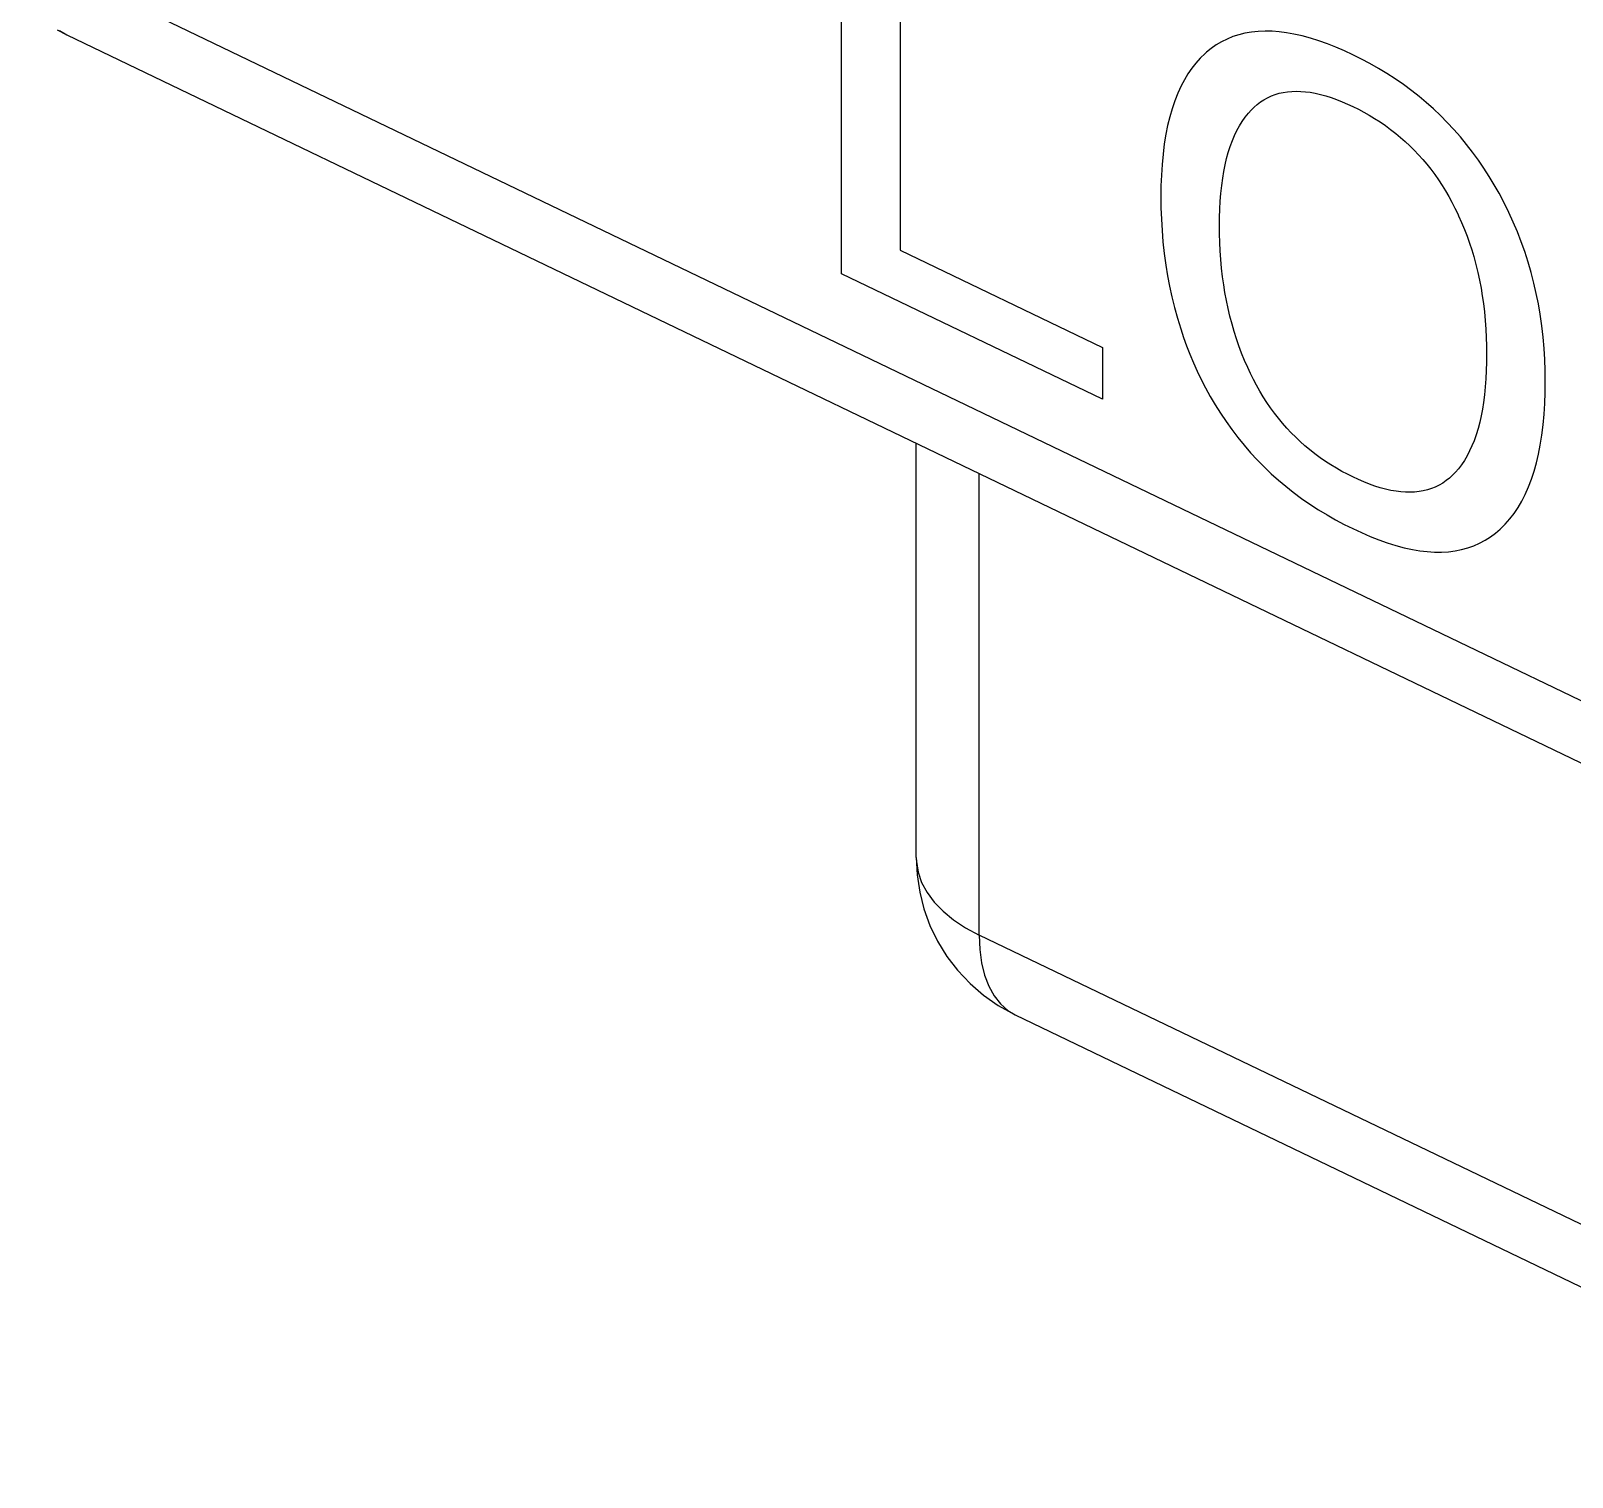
# Model space of a CAD drawing. Extents: x 0 to 420, y 0 to 297.
# Drawn here: x 151.24 to 160.08, y 134.06 to 142.36 of the extents above; entities that cross this region are included whole.
import ezdxf

# ---------------------------------------------------------------- set-up
doc = ezdxf.new("R2010")
doc.units = 0
doc.header["$LTSCALE"] = 23.1
doc.layers.add('40000_ISO', color=7, linetype='CONTINUOUS')

msp = doc.modelspace()

# ---------------------------------------------------------------- linework, layer by layer
at = {"layer": '40000_ISO', "color": 7, "linetype": 'CONTINUOUS'}
for p, q in [((155.8885, 140.9628), (155.8885, 143.5756)), ((156.2249, 143.4139), (156.2249, 141.0974)), ((151.239, 142.7894), (204.6505, 117.1157)), ((151.3906, 142.3604), (151.4457, 142.3318)), ((151.4034, 142.357), (151.4456, 142.3318)), ((151.4456, 142.3318), (204.8571, 116.6581)), ((158.1674, 142.3333), (158.1331, 142.3221)), ((158.2029, 142.3421), (158.1674, 142.3333)), ((158.2402, 142.3485), (158.2029, 142.3421)), ((158.2786, 142.3525), (158.2402, 142.3485)), ((158.318, 142.3539), (158.2786, 142.3525)), ((158.3582, 142.353), (158.318, 142.3539)), ((158.3992, 142.3499), (158.3582, 142.353)), ((158.4408, 142.3446), (158.3992, 142.3499)), ((158.4829, 142.3371), (158.4408, 142.3446)), ((158.5304, 142.3265), (158.4829, 142.3371)), ((158.0092, 142.2545), (157.9817, 142.2324)), ((158.0381, 142.2746), (158.0092, 142.2545)), ((158.0684, 142.2926), (158.0381, 142.2746)), ((158.1001, 142.3085), (158.0684, 142.2926)), ((158.1331, 142.3221), (158.1001, 142.3085)), ((158.5784, 142.3134), (158.5304, 142.3265)), ((158.6267, 142.2981), (158.5784, 142.3134)), ((158.6752, 142.2807), (158.6267, 142.2981)), ((158.724, 142.2614), (158.6752, 142.2807)), ((158.7729, 142.2402), (158.724, 142.2614)), ((157.9213, 142.1709), (157.8976, 142.1408)), ((157.9466, 142.1991), (157.9213, 142.1709)), ((157.9737, 142.2253), (157.9466, 142.1991)), ((157.9817, 142.2324), (157.9737, 142.2253)), ((158.8218, 142.2175), (158.7729, 142.2402)), ((158.8705, 142.1932), (158.8218, 142.2175)), ((158.9192, 142.1674), (158.8705, 142.1932)), ((158.9677, 142.14), (158.9192, 142.1674)), ((157.8552, 142.0751), (157.8365, 142.0399)), ((157.8756, 142.1088), (157.8552, 142.0751)), ((157.8976, 142.1408), (157.8756, 142.1088)), ((159.016, 142.1108), (158.9677, 142.14)), ((159.064, 142.0798), (159.016, 142.1108)), ((159.1117, 142.0469), (159.064, 142.0798)), ((157.8171, 141.9979), (157.7998, 141.9541)), ((157.8365, 142.0399), (157.8171, 141.9979)), ((158.3325, 141.9719), (158.354, 141.9819)), ((158.354, 141.9819), (158.3764, 141.9904)), ((158.3764, 141.9904), (158.3991, 141.9972)), ((158.3991, 141.9972), (158.4227, 142.0024)), ((158.4227, 142.0024), (158.4469, 142.0061)), ((158.4469, 142.0061), (158.4717, 142.0083)), ((158.4717, 142.0083), (158.4972, 142.0091)), ((158.4972, 142.0091), (158.5231, 142.0085)), ((158.5231, 142.0085), (158.5495, 142.0064)), ((158.5495, 142.0064), (158.5763, 142.003)), ((158.5763, 142.003), (158.6062, 141.9976)), ((158.6062, 141.9976), (158.6364, 141.9907)), ((158.6364, 141.9907), (158.6669, 141.9823)), ((158.6669, 141.9823), (158.6976, 141.9725)), ((159.159, 142.012), (159.1117, 142.0469)), ((159.201, 141.9789), (159.159, 142.012)), ((159.2426, 141.9442), (159.201, 141.9789)), ((157.7845, 141.9086), (157.771, 141.8616)), ((157.7998, 141.9541), (157.7845, 141.9086)), ((158.2223, 141.8835), (158.2384, 141.9012)), ((158.2384, 141.9012), (158.2554, 141.9178)), ((158.2554, 141.9178), (158.2733, 141.9332)), ((158.2733, 141.9332), (158.2922, 141.9475)), ((158.2922, 141.9475), (158.3119, 141.9604)), ((158.3119, 141.9604), (158.3325, 141.9719)), ((158.6976, 141.9725), (158.7285, 141.9614)), ((158.7285, 141.9614), (158.7595, 141.9491)), ((158.7595, 141.9491), (158.7906, 141.9357)), ((158.7906, 141.9357), (158.8218, 141.9212)), ((158.8218, 141.9212), (158.8531, 141.9057)), ((158.8531, 141.9057), (158.8844, 141.8891)), ((158.8844, 141.8891), (158.9155, 141.8716)), ((159.2835, 141.9078), (159.2426, 141.9442)), ((159.3236, 141.87), (159.2835, 141.9078)), ((157.7593, 141.8134), (157.7494, 141.7639)), ((157.771, 141.8616), (157.7593, 141.8134)), ((158.156, 141.7834), (158.1707, 141.8104)), ((158.1707, 141.8104), (158.1866, 141.8361)), ((158.1866, 141.8361), (158.2038, 141.8605)), ((158.2038, 141.8605), (158.2223, 141.8835)), ((158.9155, 141.8716), (158.9465, 141.8529)), ((158.9465, 141.8529), (158.9774, 141.8331)), ((158.9774, 141.8331), (159.008, 141.8121)), ((159.008, 141.8121), (159.0383, 141.7899)), ((159.3629, 141.8306), (159.3236, 141.87)), ((159.4012, 141.7897), (159.3629, 141.8306)), ((157.7494, 141.7639), (157.74, 141.7066)), ((158.118, 141.6928), (158.1303, 141.7263)), ((158.1303, 141.7263), (158.1426, 141.7554)), ((158.1426, 141.7554), (158.156, 141.7834)), ((159.0383, 141.7899), (159.0683, 141.7665)), ((159.0683, 141.7665), (159.0952, 141.7442)), ((159.0952, 141.7442), (159.1216, 141.7208)), ((159.1216, 141.7208), (159.1476, 141.6965)), ((159.4384, 141.7474), (159.4012, 141.7897)), ((159.474, 141.7043), (159.4384, 141.7474)), ((157.7327, 141.6482), (157.7271, 141.5886)), ((157.74, 141.7066), (157.7327, 141.6482)), ((158.0973, 141.6229), (158.107, 141.6584)), ((158.107, 141.6584), (158.118, 141.6928)), ((159.1476, 141.6965), (159.1732, 141.6712)), ((159.1732, 141.6712), (159.1981, 141.645)), ((159.1981, 141.645), (159.2224, 141.618)), ((159.5083, 141.6599), (159.474, 141.7043)), ((159.5414, 141.6144), (159.5083, 141.6599)), ((157.7271, 141.5886), (157.7233, 141.528)), ((158.0751, 141.5114), (158.0814, 141.5493)), ((158.0814, 141.5493), (158.0887, 141.5865)), ((158.0887, 141.5865), (158.0973, 141.6229)), ((159.2224, 141.618), (159.246, 141.5901)), ((159.246, 141.5901), (159.2688, 141.5615)), ((159.2688, 141.5615), (159.2912, 141.5315)), ((159.5731, 141.5679), (159.5414, 141.6144)), ((159.6035, 141.5205), (159.5731, 141.5679)), ((157.7211, 141.4666), (157.7203, 141.4044)), ((157.7233, 141.528), (157.7211, 141.4666)), ((158.0645, 141.4231), (158.0692, 141.4677)), ((158.0692, 141.4677), (158.0751, 141.5114)), ((159.2912, 141.5315), (159.3127, 141.5007)), ((159.3127, 141.5007), (159.3334, 141.4694)), ((159.3334, 141.4694), (159.3531, 141.4375)), ((159.6325, 141.4724), (159.6035, 141.5205)), ((159.6602, 141.4238), (159.6325, 141.4724)), ((157.7203, 141.4044), (157.721, 141.3405)), ((158.0586, 141.3322), (158.061, 141.378)), ((158.061, 141.378), (158.0645, 141.4231)), ((159.3531, 141.4375), (159.372, 141.4052)), ((159.372, 141.4052), (159.3899, 141.3725)), ((159.3899, 141.3725), (159.407, 141.3395)), ((159.6892, 141.369), (159.6602, 141.4238)), ((159.7165, 141.3137), (159.6892, 141.369)), ((157.721, 141.3405), (157.7231, 141.276)), ((157.7231, 141.276), (157.7269, 141.2108)), ((158.0567, 141.239), (158.0572, 141.2858)), ((158.0572, 141.2858), (158.0586, 141.3322)), ((159.407, 141.3395), (159.4231, 141.3062)), ((159.4231, 141.3062), (159.4282, 141.2953)), ((159.4282, 141.2953), (159.4456, 141.2563)), ((159.7419, 141.2581), (159.7165, 141.3137)), ((157.7269, 141.2108), (157.7323, 141.1449)), ((158.0571, 141.191), (158.0567, 141.239)), ((158.0585, 141.1425), (158.0571, 141.191)), ((159.4456, 141.2563), (159.4618, 141.2172)), ((159.4618, 141.2172), (159.4768, 141.178)), ((159.7655, 141.2022), (159.7419, 141.2581)), ((159.7873, 141.1462), (159.7655, 141.2022)), ((156.2249, 141.0974), (157.3857, 140.5394)), ((157.7323, 141.1449), (157.7396, 141.0783)), ((158.0608, 141.0937), (158.0585, 141.1425)), ((158.0643, 141.0443), (158.0608, 141.0937)), ((159.4768, 141.178), (159.4906, 141.1388)), ((159.4906, 141.1388), (159.5034, 141.0997)), ((159.5034, 141.0997), (159.5151, 141.0606)), ((159.8073, 141.0901), (159.7873, 141.1462)), ((157.7396, 141.0783), (157.7488, 141.0111)), ((157.7488, 141.0111), (157.7586, 140.9512)), ((158.0689, 140.9946), (158.0643, 141.0443)), ((159.5151, 141.0606), (159.5274, 141.0153)), ((159.5274, 141.0153), (159.5384, 140.9703)), ((159.8269, 141.0295), (159.8073, 141.0901)), ((159.8444, 140.9691), (159.8269, 141.0295)), ((157.3857, 140.2431), (155.8885, 140.9628)), ((157.7586, 140.9512), (157.77, 140.8908)), ((158.0747, 140.9444), (158.0689, 140.9946)), ((158.0809, 140.8998), (158.0747, 140.9444)), ((159.5384, 140.9703), (159.5481, 140.9255)), ((159.5481, 140.9255), (159.5566, 140.8809)), ((159.86, 140.9089), (159.8444, 140.9691)), ((157.77, 140.8908), (157.7832, 140.8301)), ((157.7832, 140.8301), (157.7983, 140.769)), ((158.0881, 140.8549), (158.0809, 140.8998)), ((158.0964, 140.8098), (158.0881, 140.8549)), ((159.5566, 140.8809), (159.564, 140.8367)), ((159.564, 140.8367), (159.5703, 140.7927)), ((159.8737, 140.849), (159.86, 140.9089)), ((159.8855, 140.7894), (159.8737, 140.849)), ((157.7983, 140.769), (157.8152, 140.7076)), ((158.1059, 140.7643), (158.0964, 140.8098)), ((158.1167, 140.7186), (158.1059, 140.7643)), ((159.5703, 140.7927), (159.5762, 140.7433)), ((159.5762, 140.7433), (159.5809, 140.6943)), ((159.8956, 140.7304), (159.8855, 140.7894)), ((157.8152, 140.7076), (157.8342, 140.646)), ((158.1287, 140.6727), (158.1167, 140.7186)), ((158.1407, 140.6314), (158.1287, 140.6727)), ((159.5809, 140.6943), (159.5844, 140.6457)), ((159.9051, 140.6644), (159.8956, 140.7304)), ((159.9125, 140.5991), (159.9051, 140.6644)), ((157.8342, 140.646), (157.8505, 140.5976)), ((157.8505, 140.5976), (157.8681, 140.5492)), ((158.1539, 140.5899), (158.1407, 140.6314)), ((158.1682, 140.5484), (158.1539, 140.5899)), ((159.5844, 140.6457), (159.5868, 140.5976)), ((159.5868, 140.5976), (159.5882, 140.5499)), ((159.9181, 140.5345), (159.9125, 140.5991)), ((157.3857, 140.5394), (157.3857, 140.2431)), ((157.8681, 140.5492), (157.8871, 140.5008)), ((157.8871, 140.5008), (157.9074, 140.4525)), ((158.1838, 140.5069), (158.1682, 140.5484)), ((158.2006, 140.4655), (158.1838, 140.5069)), ((159.5882, 140.5499), (159.5887, 140.5026)), ((159.5887, 140.5026), (159.5883, 140.4549)), ((159.922, 140.4706), (159.9181, 140.5345)), ((157.9074, 140.4525), (157.929, 140.4044)), ((157.929, 140.4044), (157.9521, 140.3566)), ((158.2188, 140.4241), (158.2006, 140.4655)), ((158.2347, 140.3902), (158.2188, 140.4241)), ((158.2516, 140.3565), (158.2347, 140.3902)), ((159.5869, 140.4076), (159.5846, 140.3608)), ((159.5883, 140.4549), (159.5869, 140.4076)), ((159.9243, 140.4073), (159.922, 140.4706)), ((159.9251, 140.3446), (159.9243, 140.4073)), ((157.9521, 140.3566), (157.9765, 140.3091)), ((157.9765, 140.3091), (158.0037, 140.2596)), ((158.2694, 140.3231), (158.2516, 140.3565)), ((158.2882, 140.29), (158.2694, 140.3231)), ((159.5811, 140.3147), (159.5765, 140.2692)), ((159.5846, 140.3608), (159.5811, 140.3147)), ((159.9244, 140.2814), (159.9251, 140.3446)), ((158.0037, 140.2596), (158.0325, 140.2107)), ((158.0325, 140.2107), (158.0627, 140.1625)), ((158.3079, 140.2574), (158.2882, 140.29)), ((158.3285, 140.2253), (158.3079, 140.2574)), ((158.35, 140.1938), (158.3285, 140.2253)), ((159.5707, 140.2245), (159.5645, 140.1858)), ((159.5765, 140.2692), (159.5707, 140.2245)), ((159.9185, 140.1574), (159.9223, 140.219)), ((159.9223, 140.219), (159.9244, 140.2814)), ((158.0627, 140.1625), (158.0943, 140.1152)), ((158.3725, 140.163), (158.35, 140.1938)), ((158.3953, 140.1338), (158.3725, 140.163)), ((158.4189, 140.1054), (158.3953, 140.1338)), ((159.5573, 140.1479), (159.549, 140.1107)), ((159.5645, 140.1858), (159.5573, 140.1479)), ((159.913, 140.0968), (159.9185, 140.1574)), ((158.0943, 140.1152), (158.1274, 140.0688)), ((158.1274, 140.0688), (158.1618, 140.0236)), ((158.4432, 140.0778), (158.4189, 140.1054)), ((158.4682, 140.0511), (158.4432, 140.0778)), ((158.4938, 140.0254), (158.4682, 140.0511)), ((159.5287, 140.0391), (159.5167, 140.0048)), ((159.5395, 140.0744), (159.5287, 140.0391)), ((159.549, 140.1107), (159.5395, 140.0744)), ((159.8964, 139.979), (159.9057, 140.0373)), ((159.9057, 140.0373), (159.913, 140.0968)), ((156.3175, 137.6147), (156.3175, 139.99)), ((158.1618, 140.0236), (158.1975, 139.9796)), ((158.1975, 139.9796), (158.2349, 139.9366)), ((158.5199, 140.0006), (158.4938, 140.0254)), ((158.5466, 139.9768), (158.5199, 140.0006)), ((158.5736, 139.954), (158.5466, 139.9768)), ((158.6037, 139.9302), (158.5736, 139.954)), ((159.4915, 139.9464), (159.4772, 139.9188)), ((159.5047, 139.9751), (159.4915, 139.9464)), ((159.5167, 140.0048), (159.5047, 139.9751)), ((159.8866, 139.9286), (159.8964, 139.979)), ((158.2349, 139.9366), (158.2734, 139.8949)), ((158.2734, 139.8949), (158.313, 139.8548)), ((158.6343, 139.9076), (158.6037, 139.9302)), ((158.6651, 139.8863), (158.6343, 139.9076)), ((158.6961, 139.8663), (158.6651, 139.8863)), ((158.7274, 139.8474), (158.6961, 139.8663)), ((159.4448, 139.8673), (159.4266, 139.8435)), ((159.4616, 139.8924), (159.4448, 139.8673)), ((159.4772, 139.9188), (159.4616, 139.8924)), ((159.8618, 139.8314), (159.875, 139.8793)), ((159.875, 139.8793), (159.8866, 139.9286)), ((156.6777, 137.171), (156.6777, 139.8169)), ((158.313, 139.8548), (158.3535, 139.8162)), ((158.3535, 139.8162), (158.3948, 139.7793)), ((158.3948, 139.7793), (158.4368, 139.7439)), ((158.7588, 139.8296), (158.7274, 139.8474)), ((158.7903, 139.8129), (158.7588, 139.8296)), ((158.8218, 139.7972), (158.7903, 139.8129)), ((158.8534, 139.7826), (158.8218, 139.7972)), ((158.8849, 139.769), (158.8534, 139.7826)), ((158.9163, 139.7566), (158.8849, 139.769)), ((159.3567, 139.7763), (159.3369, 139.7627)), ((159.3756, 139.7913), (159.3567, 139.7763)), ((159.3935, 139.8076), (159.3756, 139.7913)), ((159.4105, 139.825), (159.3935, 139.8076)), ((159.4266, 139.8435), (159.4105, 139.825)), ((159.8295, 139.74), (159.8466, 139.7849)), ((159.8466, 139.7849), (159.8618, 139.8314)), ((158.4368, 139.7439), (158.4792, 139.7103)), ((158.4792, 139.7103), (158.5272, 139.6746)), ((158.9476, 139.7454), (158.9163, 139.7566)), ((158.9787, 139.7356), (158.9476, 139.7454)), ((159.0095, 139.7273), (158.9787, 139.7356)), ((159.0401, 139.7204), (159.0095, 139.7273)), ((159.0703, 139.7152), (159.0401, 139.7204)), ((159.0973, 139.712), (159.0703, 139.7152)), ((159.124, 139.7102), (159.0973, 139.712)), ((159.1502, 139.7099), (159.124, 139.7102)), ((159.1759, 139.711), (159.1502, 139.7099)), ((159.201, 139.7136), (159.1759, 139.711)), ((159.2254, 139.7178), (159.201, 139.7136)), ((159.249, 139.7234), (159.2254, 139.7178)), ((159.2719, 139.7307), (159.249, 139.7234)), ((159.2945, 139.7398), (159.2719, 139.7307)), ((159.3162, 139.7505), (159.2945, 139.7398)), ((159.3369, 139.7627), (159.3162, 139.7505)), ((159.7911, 139.6591), (159.8104, 139.6969)), ((159.8104, 139.6969), (159.8295, 139.74)), ((158.5272, 139.6746), (158.5757, 139.641)), ((158.5757, 139.641), (158.6245, 139.6094)), ((158.6245, 139.6094), (158.6735, 139.5797)), ((159.747, 139.5888), (159.7699, 139.623)), ((159.7699, 139.623), (159.7911, 139.6591)), ((158.6735, 139.5797), (158.7228, 139.5517)), ((158.7228, 139.5517), (158.7723, 139.5255)), ((158.7723, 139.5255), (158.8218, 139.501)), ((159.6671, 139.4983), (159.6956, 139.5263)), ((159.6956, 139.5263), (159.7222, 139.5565)), ((159.7222, 139.5565), (159.747, 139.5888)), ((158.8218, 139.501), (158.8712, 139.478)), ((158.8712, 139.478), (158.9206, 139.4568)), ((158.9206, 139.4568), (158.9698, 139.4374)), ((158.9698, 139.4374), (159.0187, 139.42)), ((159.0187, 139.42), (159.0674, 139.4048)), ((159.5156, 139.4027), (159.5488, 139.4174)), ((159.5488, 139.4174), (159.5805, 139.4344)), ((159.5805, 139.4344), (159.6109, 139.4536)), ((159.6109, 139.4536), (159.6397, 139.475)), ((159.6397, 139.475), (159.6671, 139.4983)), ((159.0674, 139.4048), (159.1157, 139.3919)), ((159.1157, 139.3919), (159.1636, 139.3815)), ((159.1636, 139.3815), (159.2061, 139.3744)), ((159.2061, 139.3744), (159.2481, 139.3695)), ((159.2481, 139.3695), (159.2894, 139.3669)), ((159.2894, 139.3669), (159.3299, 139.3666)), ((159.3299, 139.3666), (159.3695, 139.3687)), ((159.3695, 139.3687), (159.408, 139.3734)), ((159.408, 139.3734), (159.4454, 139.3806)), ((159.4454, 139.3806), (159.4812, 139.3904)), ((159.4812, 139.3904), (159.5156, 139.4027)), ((156.3175, 137.6147), (156.3224, 137.5157)), ((156.3175, 137.6147), (156.3183, 137.5924)), ((156.3183, 137.5924), (156.3278, 137.5322)), ((156.3224, 137.5157), (156.3372, 137.4173)), ((156.3278, 137.5322), (156.3481, 137.4729)), ((156.3481, 137.4729), (156.3791, 137.4152)), ((156.3372, 137.4173), (156.3618, 137.3203)), ((156.3791, 137.4152), (156.4204, 137.3596)), ((156.3618, 137.3203), (156.3961, 137.2262)), ((156.4204, 137.3596), (156.4715, 137.3069)), ((156.4715, 137.3069), (156.5319, 137.2575)), ((156.3961, 137.2262), (156.4396, 137.136)), ((156.5319, 137.2575), (156.6008, 137.2121)), ((156.6008, 137.2121), (156.6777, 137.171)), ((156.4396, 137.136), (156.4932, 137.0485)), ((156.6777, 137.171), (156.6812, 137.0881)), ((210.0891, 111.4974), (156.6777, 137.171)), ((156.4932, 137.0485), (156.5541, 136.9688)), ((156.6812, 137.0881), (156.6916, 137.011)), ((156.5541, 136.9688), (156.6257, 136.8927)), ((156.6916, 137.011), (156.709, 136.9404)), ((156.709, 136.9404), (156.733, 136.8773)), ((156.6257, 136.8927), (156.7022, 136.8265)), ((156.733, 136.8773), (156.7634, 136.8222)), ((156.7022, 136.8265), (156.7879, 136.7665)), ((156.7634, 136.8222), (156.7999, 136.7758)), ((156.7879, 136.7665), (156.8843, 136.7134)), ((156.7999, 136.7758), (156.842, 136.7387)), ((156.842, 136.7387), (156.8843, 136.7134)), ((156.8843, 136.7134), (210.2957, 111.0398))]:
    msp.add_line(p, q, dxfattribs=at)

doc.saveas('drawing.dxf')
